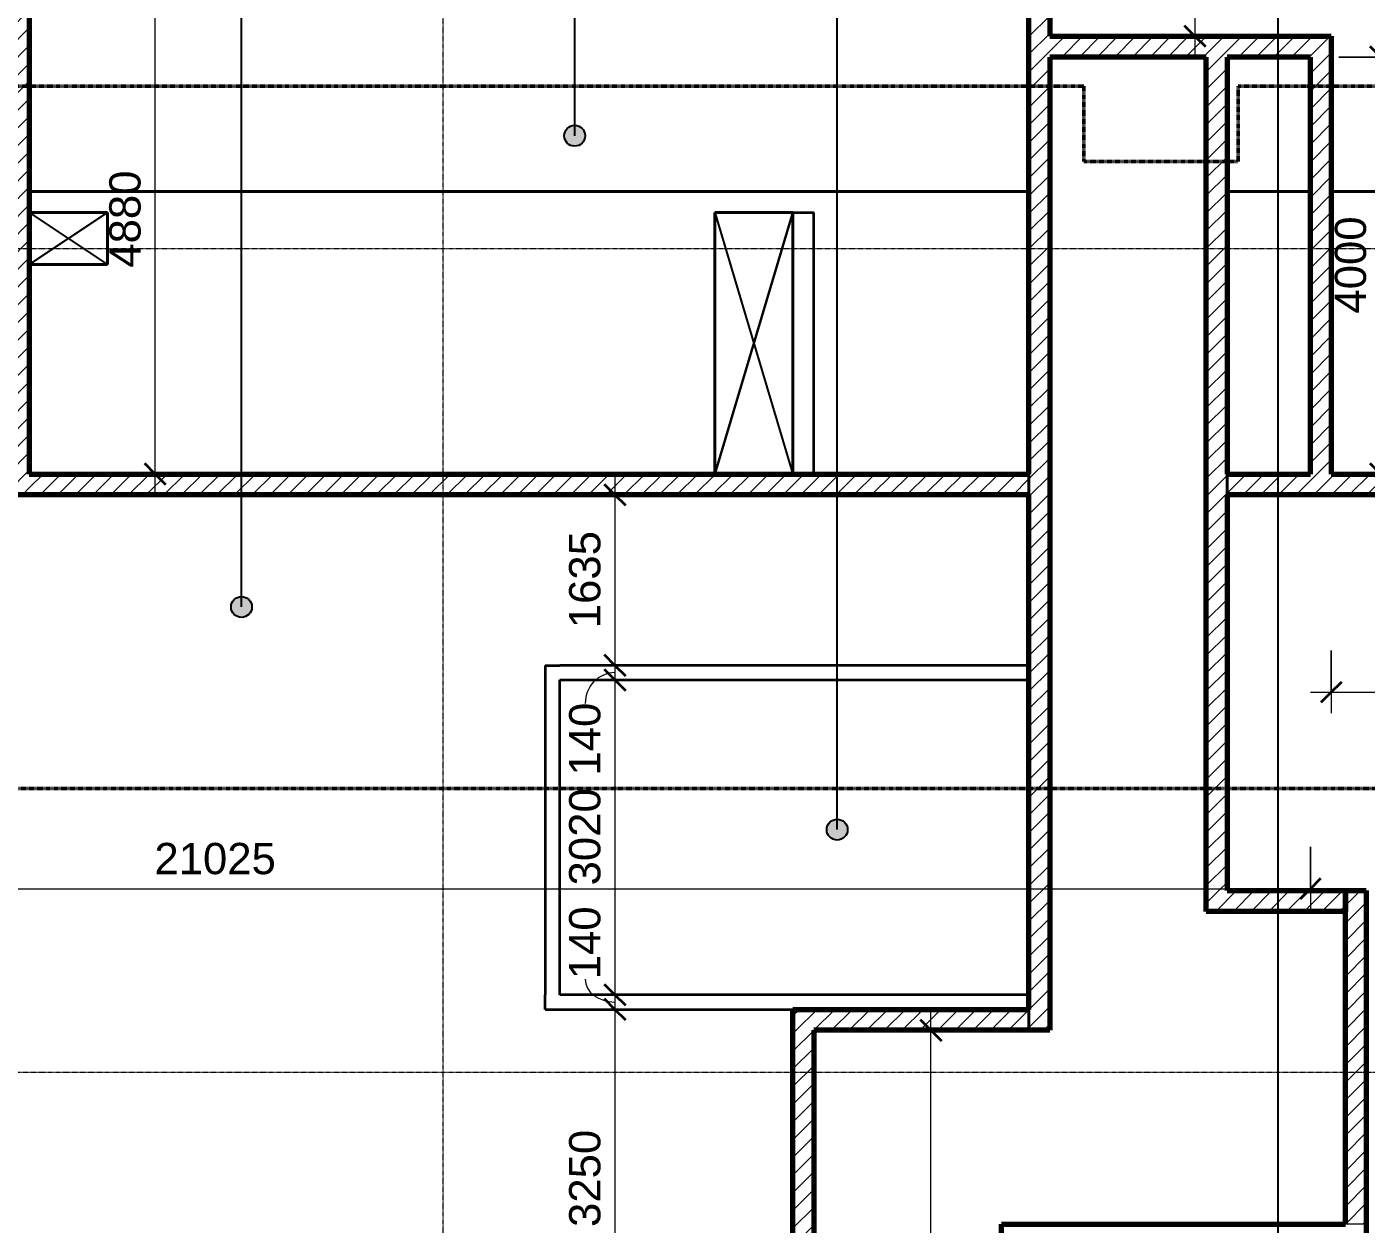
# Model space of a CAD drawing. Header units: millimetres. Extents: x -726048 to -647426, y -20687 to 18995.
# Drawn here: x -680276 to -667427, y -5776 to 5709 of the extents above; entities that cross this region are included whole.
import ezdxf

# ---------------------------------------------------------------- set-up
doc = ezdxf.new("R2010")
doc.units = ezdxf.units.MM
doc.linetypes.add('DPA_Grid _ Level 100', pattern=[10, 5.5, -1.6, 1.3, -1.6])
doc.linetypes.add('DPA_Overhead 100', pattern=[2.75, 1.75, -1])
for name, color, linetype, lineweight in [('_ _ A-DETL-OPENING', 1, 'Continuous', 25), ('A-ANNO-DIMS', 1, 'Continuous', 9), ('A-ANNO-DIMS-100', 1, 'Continuous', 9), ('A-FLOR-E', 2, 'Continuous', 35), ('A-FLOR-OVHD', 2, 'DPA_Overhead 100', 25), ('A-ROOM-IDEN', 3, 'Continuous', 25), ('A-WALL', 5, 'Continuous', 35), ('A-WALL-PATT', 1, 'Continuous', 35), ('G-ANNO-SECL', 3, 'Continuous', 9), ('S-GRID', 251, 'Continuous', 9), ('WALL-E', 2, 'Continuous', 35)]:
    doc.layers.add(name, color=color, linetype=linetype, lineweight=lineweight)
doc.styles.add('Arial_2', font='arial.ttf', dxfattribs={"height": 300})
doc.dimstyles.new('DPA-DIM-3_0_T-T', dxfattribs={"dimscale": 304.8, "dimtxt": 306.07782, "dimasz": 0.656168, "dimexe": 0.656168, "dimexo": 0.0625, "dimgap": 0.164042, "dimtad": 1, "dimdec": 0, "dimzin": 0, "dimdsep": 46, "dimtxsty": 'Arial_2', "dimblk1": 'OBLIQUE', "dimblk2": 'OBLIQUE', "dimsah": 1, "dimcen": 0.09, "dimdle": 0.656168, "dimadec": 8, "dimazin": 0, "dimtfac": 1, "dimtdec": 4, "dimtix": 1, "dimtmove": 0, "dimatfit": 3, "dimfxl": 1.312336, "dimfxlon": 1, "dimtvp": 1, "dimtolj": 1, "dimtzin": 0, "dimarcsym": 2})
doc.dimstyles.new('DPA-DIM-3_0_T-T_1', dxfattribs={"dimscale": 304.8, "dimtxt": 306.07782, "dimasz": 0.656168, "dimexe": 0.656168, "dimexo": 0.0625, "dimgap": 0.164042, "dimtad": 1, "dimdec": 0, "dimzin": 0, "dimdsep": 46, "dimtxsty": 'Arial_2', "dimblk1": 'OBLIQUE', "dimblk2": 'OBLIQUE', "dimsah": 1, "dimcen": 0.09, "dimdle": 0.656168, "dimadec": 8, "dimazin": 0, "dimtfac": 1, "dimtdec": 4, "dimtix": 1, "dimtmove": 1, "dimatfit": 3, "dimfxl": 1.312336, "dimfxlon": 1, "dimtvp": 1, "dimtolj": 1, "dimtzin": 0, "dimarcsym": 2})
pattern_1 = [(45, (0, 0), (-84.852814, 84.852814), [])]

# ---------------------------------------------------------------- blocks, each defined once
blk = doc.blocks.new('DIMBLOCK28-4253-01 ENLARGED CONCOURSE LEVEL - REFLECTED CEILING PLAN - SHEET 4')
at = {"layer": 'A-ANNO-DIMS-100', "transparency": 16777216}
for p, q in [((-679045, 1219), (-679045, 6499)), ((-679445, 6299), (-678845, 6299)), ((-679045, 6299), (-679445, 6299)), ((-679445, 1419), (-678845, 1419)), ((-679045, 1419), (-679445, 1419))]:
    blk.add_line(p, q, dxfattribs=at)
at = {"layer": 'A-ANNO-DIMS-100', "lineweight": 35, "transparency": 16777216}
for p, q in [((-679045, 6299), (-679145, 6399)), ((-679045, 6299), (-678945, 6199)), ((-679045, 1419), (-679145, 1519)), ((-679045, 1419), (-678945, 1319))]:
    blk.add_line(p, q, dxfattribs=at)
at = {"layer": 'A-ANNO-DIMS-100', "color": 0, "transparency": 16777216, "insert": (-679485, 3398), "char_height": 300, "width": 1107.53, "attachment_point": 1, "rotation": 90, "line_spacing_factor": 0.941778, "style": 'Arial_2'}
blk.add_mtext('4880', dxfattribs=at)
blk = doc.blocks.new('_Oblique')
at = {"color": 0, "linetype": 'ByBlock', "lineweight": -2}
blk.add_line((-0.5, -0.5), (0.5, 0.5), dxfattribs=at)
blk = doc.blocks.new('DIMBLOCK29-4253-01 ENLARGED CONCOURSE LEVEL - REFLECTED CEILING PLAN - SHEET 4')
at = {"layer": 'A-ANNO-DIMS-100', "transparency": 16777216}
for p, q in [((-667290, 1219), (-667290, 5619)), ((-667690, 5419), (-667090, 5419)), ((-667290, 5419), (-667690, 5419)), ((-667690, 1419), (-667090, 1419)), ((-667290, 1419), (-667690, 1419))]:
    blk.add_line(p, q, dxfattribs=at)
at = {"layer": 'A-ANNO-DIMS-100', "lineweight": 35, "transparency": 16777216}
for p, q in [((-667290, 5419), (-667390, 5519)), ((-667290, 5419), (-667190, 5319)), ((-667290, 1419), (-667390, 1519)), ((-667290, 1419), (-667190, 1319))]:
    blk.add_line(p, q, dxfattribs=at)
at = {"layer": 'A-ANNO-DIMS-100', "color": 0, "transparency": 16777216, "insert": (-667729, 2958), "char_height": 300, "width": 1107.53, "attachment_point": 1, "rotation": 90, "line_spacing_factor": 0.941778, "style": 'Arial_2'}
blk.add_mtext('4000', dxfattribs=at)
blk = doc.blocks.new('DIMBLOCK30-4253-01 ENLARGED CONCOURSE LEVEL - REFLECTED CEILING PLAN - SHEET 4')
at = {"layer": 'A-ANNO-DIMS-100', "transparency": 16777216}
for p, q in [((-671603, -18733), (-671603, -3716)), ((-672003, -3916), (-671403, -3916)), ((-671603, -3916), (-672003, -3916)), ((-672003, -18533), (-671403, -18533)), ((-671603, -18533), (-672003, -18533))]:
    blk.add_line(p, q, dxfattribs=at)
at = {"layer": 'A-ANNO-DIMS-100', "lineweight": 35, "transparency": 16777216}
for p, q in [((-671603, -3916), (-671703, -3816)), ((-671603, -3916), (-671503, -4016)), ((-671603, -18533), (-671703, -18433)), ((-671603, -18533), (-671503, -18633))]:
    blk.add_line(p, q, dxfattribs=at)
at = {"layer": 'A-ANNO-DIMS-100', "color": 0, "transparency": 16777216, "insert": (-672042, -11801), "char_height": 300, "width": 1384.41, "attachment_point": 1, "rotation": 90, "line_spacing_factor": 0.941778, "style": 'Arial_2'}
blk.add_mtext('14617', dxfattribs=at)
blk = doc.blocks.new('DIMBLOCK34-4253-01 ENLARGED CONCOURSE LEVEL - REFLECTED CEILING PLAN - SHEET 4')
at = {"layer": 'A-ANNO-DIMS-100', "transparency": 16777216}
for p, q in [((-688987, -2158), (-688987, -2758)), ((-688987, -2558), (-688987, -2158)), ((-667962, -2158), (-667962, -2758)), ((-667962, -2558), (-667962, -2158)), ((-689187, -2558), (-667762, -2558))]:
    blk.add_line(p, q, dxfattribs=at)
at = {"layer": 'A-ANNO-DIMS-100', "lineweight": 35, "transparency": 16777216}
for p, q in [((-688987, -2558), (-689087, -2658)), ((-688987, -2558), (-688887, -2458)), ((-667962, -2558), (-668062, -2658)), ((-667962, -2558), (-667862, -2458))]:
    blk.add_line(p, q, dxfattribs=at)
at = {"layer": 'A-ANNO-DIMS-100', "color": 0, "transparency": 16777216, "insert": (-679052, -2119), "char_height": 300, "width": 1384.41, "attachment_point": 1, "line_spacing_factor": 0.941778, "style": 'Arial_2'}
blk.add_mtext('21025', dxfattribs=at)
blk = doc.blocks.new('DIMBLOCK35-4253-01 ENLARGED CONCOURSE LEVEL - REFLECTED CEILING PLAN - SHEET 4')
at = {"layer": 'A-ANNO-DIMS-100', "transparency": 16777216}
for p, q in [((-667762, -273), (-667762, -873)), ((-667762, -673), (-667762, -273)), ((-666007, -273), (-666007, -873)), ((-666007, -673), (-666007, -273)), ((-667962, -673), (-665807, -673))]:
    blk.add_line(p, q, dxfattribs=at)
at = {"layer": 'A-ANNO-DIMS-100', "lineweight": 35, "transparency": 16777216}
for p, q in [((-667762, -673), (-667662, -573)), ((-666007, -673), (-665907, -573)), ((-667762, -673), (-667862, -773)), ((-666007, -673), (-666107, -773))]:
    blk.add_line(p, q, dxfattribs=at)
at = {"layer": 'A-ANNO-DIMS-100', "color": 0, "transparency": 16777216, "insert": (-667346, -234), "char_height": 300, "width": 1107.53, "attachment_point": 1, "line_spacing_factor": 0.941778, "style": 'Arial_2'}
blk.add_mtext('1755', dxfattribs=at)
blk = doc.blocks.new('DIMBLOCK57-4253-01 ENLARGED CONCOURSE LEVEL - REFLECTED CEILING PLAN - SHEET 4')
at = {"layer": 'A-ANNO-DIMS-100', "transparency": 16777216}
for p, q in [((-674634, 1419), (-674634, -416)), ((-674234, 1219), (-674834, 1219)), ((-674634, 1219), (-674234, 1219)), ((-674234, -416), (-674834, -416)), ((-674634, -416), (-674234, -416))]:
    blk.add_line(p, q, dxfattribs=at)
at = {"layer": 'A-ANNO-DIMS-100', "lineweight": 35, "transparency": 16777216}
for p, q in [((-674634, 1219), (-674734, 1319)), ((-674634, 1219), (-674534, 1119)), ((-674634, -416), (-674734, -316)), ((-674634, -416), (-674534, -516))]:
    blk.add_line(p, q, dxfattribs=at)
at = {"layer": 'A-ANNO-DIMS-100', "color": 0, "transparency": 16777216, "insert": (-675074, -60), "char_height": 300, "width": 1107.53, "attachment_point": 1, "rotation": 90, "line_spacing_factor": 0.941778, "style": 'Arial_2'}
blk.add_mtext('1635', dxfattribs=at)
blk = doc.blocks.new('DIMBLOCK58-4253-01 ENLARGED CONCOURSE LEVEL - REFLECTED CEILING PLAN - SHEET 4')
at = {"layer": 'A-ANNO-DIMS-100', "lineweight": 35, "transparency": 16777216}
for p, q in [((-674634, -416), (-674734, -316)), ((-674634, -556), (-674734, -456)), ((-674634, -416), (-674534, -516)), ((-674634, -556), (-674534, -656))]:
    blk.add_line(p, q, dxfattribs=at)
at = {"layer": 'A-ANNO-DIMS-100', "transparency": 16777216}
for p, q in [((-674234, -416), (-674834, -416)), ((-674634, -416), (-674634, -556)), ((-674634, -416), (-674234, -416)), ((-674234, -556), (-674834, -556)), ((-674634, -556), (-674234, -556))]:
    blk.add_line(p, q, dxfattribs=at)
blk.add_ellipse((-674634, -781), major_axis=(0, 295), ratio=0.967829, start_param=0, end_param=1.570796, dxfattribs=at)
at = {"layer": 'A-ANNO-DIMS-100', "color": 0, "transparency": 16777216, "insert": (-675074, -1473), "char_height": 300, "width": 830.65, "attachment_point": 1, "rotation": 90, "line_spacing_factor": 0.941778, "style": 'Arial_2'}
blk.add_mtext('140', dxfattribs=at)
blk = doc.blocks.new('DIMBLOCK59-4253-01 ENLARGED CONCOURSE LEVEL - REFLECTED CEILING PLAN - SHEET 4')
at = {"layer": 'A-ANNO-DIMS-100', "lineweight": 35, "transparency": 16777216}
for p, q in [((-674634, -556), (-674734, -456)), ((-674634, -556), (-674534, -656)), ((-674634, -3576), (-674734, -3476)), ((-674634, -3576), (-674534, -3676))]:
    blk.add_line(p, q, dxfattribs=at)
at = {"layer": 'A-ANNO-DIMS-100', "transparency": 16777216}
for p, q in [((-674234, -556), (-674834, -556)), ((-674634, -556), (-674634, -3576)), ((-674634, -556), (-674234, -556)), ((-674234, -3576), (-674834, -3576)), ((-674634, -3576), (-674234, -3576))]:
    blk.add_line(p, q, dxfattribs=at)
at = {"layer": 'A-ANNO-DIMS-100', "color": 0, "transparency": 16777216, "insert": (-675074, -2527), "char_height": 300, "width": 1107.53, "attachment_point": 1, "rotation": 90, "line_spacing_factor": 0.941778, "style": 'Arial_2'}
blk.add_mtext('3020', dxfattribs=at)
blk = doc.blocks.new('DIMBLOCK60-4253-01 ENLARGED CONCOURSE LEVEL - REFLECTED CEILING PLAN - SHEET 4')
at = {"layer": 'A-ANNO-DIMS-100', "transparency": 16777216}
for p, q in [((-674234, -3576), (-674834, -3576)), ((-674634, -3576), (-674634, -3916)), ((-674634, -3576), (-674234, -3576)), ((-674234, -3716), (-674834, -3716)), ((-674634, -3716), (-674234, -3716))]:
    blk.add_line(p, q, dxfattribs=at)
at = {"layer": 'A-ANNO-DIMS-100', "lineweight": 35, "transparency": 16777216}
for p, q in [((-674634, -3576), (-674734, -3476)), ((-674634, -3576), (-674534, -3676)), ((-674634, -3716), (-674734, -3616)), ((-674634, -3716), (-674534, -3816))]:
    blk.add_line(p, q, dxfattribs=at)
at = {"layer": 'A-ANNO-DIMS-100', "transparency": 16777216}
blk.add_ellipse((-674634, -3427), major_axis=(285, 0), ratio=0.767152, start_param=3.141593, end_param=4.712389, dxfattribs=at)
at = {"layer": 'A-ANNO-DIMS-100', "color": 0, "transparency": 16777216, "insert": (-675074, -3427), "char_height": 300, "width": 830.65, "attachment_point": 1, "rotation": 90, "line_spacing_factor": 0.941778, "style": 'Arial_2'}
blk.add_mtext('140', dxfattribs=at)
blk = doc.blocks.new('DIMBLOCK61-4253-01 ENLARGED CONCOURSE LEVEL - REFLECTED CEILING PLAN - SHEET 4')
at = {"layer": 'A-ANNO-DIMS-100', "transparency": 16777216}
for p, q in [((-674634, -3516), (-674634, -6966)), ((-674234, -3716), (-674834, -3716)), ((-674634, -3716), (-674234, -3716)), ((-675034, -6966), (-674434, -6966)), ((-674634, -6966), (-675034, -6966))]:
    blk.add_line(p, q, dxfattribs=at)
at = {"layer": 'A-ANNO-DIMS-100', "lineweight": 35, "transparency": 16777216}
for p, q in [((-674634, -3716), (-674734, -3616)), ((-674634, -3716), (-674534, -3816)), ((-674634, -6966), (-674734, -6866)), ((-674634, -6966), (-674534, -7066))]:
    blk.add_line(p, q, dxfattribs=at)
at = {"layer": 'A-ANNO-DIMS-100', "color": 0, "transparency": 16777216, "insert": (-675074, -5803), "char_height": 300, "width": 1107.53, "attachment_point": 1, "rotation": 90, "line_spacing_factor": 0.941778, "style": 'Arial_2'}
blk.add_mtext('3250', dxfattribs=at)
blk = doc.blocks.new('DIMBLOCK88-4253-01 ENLARGED CONCOURSE LEVEL - REFLECTED CEILING PLAN - SHEET 4')
at = {"layer": 'A-ANNO-DIMS-100', "transparency": 16777216}
for p, q in [((-669070, 9479), (-669070, 5419)), ((-668670, 9279), (-669270, 9279)), ((-669070, 9279), (-668670, 9279)), ((-668670, 5619), (-669270, 5619)), ((-669070, 5619), (-668670, 5619))]:
    blk.add_line(p, q, dxfattribs=at)
at = {"layer": 'A-ANNO-DIMS-100', "lineweight": 35, "transparency": 16777216}
for p, q in [((-669070, 9279), (-669170, 9379)), ((-669070, 9279), (-668970, 9179)), ((-669070, 5619), (-669170, 5719)), ((-669070, 5619), (-668970, 5519))]:
    blk.add_line(p, q, dxfattribs=at)
at = {"layer": 'A-ANNO-DIMS-100', "color": 0, "transparency": 16777216, "insert": (-669509, 6988), "char_height": 300, "width": 1107.53, "attachment_point": 1, "rotation": 90, "line_spacing_factor": 0.941778, "style": 'Arial_2'}
blk.add_mtext('3660', dxfattribs=at)

msp = doc.modelspace()

# ---------------------------------------------------------------- hatches: boundary and pattern name
at = {"layer": 'A-ROOM-IDEN'}
h = msp.add_hatch(color=256, dxfattribs=at)
edge = h.paths.add_edge_path()
edge.add_arc((-675020.2, 4663.9), 100, 0, 360)
h = msp.add_hatch(color=256, dxfattribs=at)
edge = h.paths.add_edge_path()
edge.add_arc((-678216.7, 144.1), 100, 0, 360)
h = msp.add_hatch(color=256, dxfattribs=at)
edge = h.paths.add_edge_path()
edge.add_arc((-672502.1, -1991.6), 100, 0, 360)
at = {"layer": 'A-WALL-PATT', "lineweight": 9}
h = msp.add_hatch(dxfattribs=at)
h.set_pattern_fill('FP_2', color=256, style=0, pattern_type=2)
h.set_pattern_definition(pattern_1)
h.paths.add_polyline_path([(-680452.4, 1219), (-680252.4, 1219), (-680252.4, 6299), (-680452.4, 6299), (-680452.4, 3753.2)])
h = msp.add_hatch(dxfattribs=at)
h.set_pattern_fill('FP_2', color=256, style=0, pattern_type=2)
h.set_pattern_definition(pattern_1)
h.paths.add_polyline_path([(-670662.4, -3916), (-670462.4, -3916), (-670462.4, 6299), (-670662.4, 6299), (-670662.4, -3716)])
h = msp.add_hatch(dxfattribs=at)
h.set_pattern_fill('FP_2', color=256, style=0, pattern_type=2)
h.set_pattern_definition(pattern_1)
h.paths.add_polyline_path([(-667962.4, 5419), (-667962.4, 5619), (-670462.4, 5619), (-670462.4, 5419), (-668762.4, 5419)])
h = msp.add_hatch(dxfattribs=at)
h.set_pattern_fill('FP_2', color=256, style=0, pattern_type=2)
h.set_pattern_definition(pattern_1)
h.paths.add_polyline_path([(-667962.4, 1419), (-667762.4, 1419), (-667762.4, 5619), (-667962.4, 5619), (-667962.4, 5419)])
h = msp.add_hatch(dxfattribs=at)
h.set_pattern_fill('FP_2', color=256, style=0, pattern_type=2)
h.set_pattern_definition(pattern_1)
h.paths.add_polyline_path([(-668762.4, -2576.4), (-668762.4, 5419), (-668962.4, 5419), (-668962.4, -2576.4)])
h = msp.add_hatch(dxfattribs=at)
h.set_pattern_fill('FP_2', color=256, style=0, pattern_type=2)
h.set_pattern_definition(pattern_1)
h.paths.add_polyline_path([(-670662.4, 1219), (-670662.4, 1419), (-680252.4, 1419), (-680252.4, 1219), (-678433.6, 1219)])
h = msp.add_hatch(dxfattribs=at)
h.set_pattern_fill('FP_2', color=256, style=0, pattern_type=2)
h.set_pattern_definition(pattern_1)
h.paths.add_polyline_path([(-666007.4, 1219), (-666007.4, 1419), (-668762.4, 1419), (-668762.4, 1219)])
h = msp.add_hatch(dxfattribs=at)
h.set_pattern_fill('FP_2', color=256, style=0, pattern_type=2)
h.set_pattern_definition(pattern_1)
h.paths.add_polyline_path([(-667627.4, -2776.4), (-667627.4, -2576.4), (-668962.4, -2576.4), (-668962.4, -2776.4)])
h = msp.add_hatch(dxfattribs=at)
h.set_pattern_fill('FP_2', color=256, style=0, pattern_type=2)
h.set_pattern_definition(pattern_1)
h.paths.add_polyline_path([(-667427.4, -5776.4), (-667427.4, -2576.4), (-667627.4, -2576.4), (-667627.4, -5776.4)])
h = msp.add_hatch(dxfattribs=at)
h.set_pattern_fill('FP_2', color=256, style=0, pattern_type=2)
h.set_pattern_definition(pattern_1)
h.paths.add_polyline_path([(-670662.4, -3916), (-670662.4, -3716), (-672927.4, -3716), (-672927.4, -3916), (-672727.4, -3916)])
h = msp.add_hatch(dxfattribs=at)
h.set_pattern_fill('FP_2', color=256, style=0, pattern_type=2)
h.set_pattern_definition(pattern_1)
h.paths.add_polyline_path([(-672927.4, -16923), (-672727.4, -16923), (-672727.4, -3916), (-672927.4, -3916), (-672927.4, -16723)])

# ---------------------------------------------------------------- linework, layer by layer
at = {"layer": '_ _ A-DETL-OPENING'}
for p, q in [((-680252.4, 3429), (-679502.4, 3929)), ((-680252.4, 3929), (-679502.4, 3429)), ((-680252.4, 3429), (-680252.4, 3929)), ((-680252.4, 3929), (-679502.4, 3929)), ((-679502.4, 3929), (-680252.4, 3429)), ((-680252.4, 3929), (-679502.4, 3429)), ((-679502.4, 3929), (-679502.4, 3429)), ((-673677.4, 1419), (-672927.4, 3929)), ((-673677.4, 3929), (-672927.4, 1419)), ((-673677.4, 1419), (-673677.4, 3929)), ((-673677.4, 3929), (-672927.4, 3929)), ((-672927.4, 3929), (-673677.4, 1419)), ((-673677.4, 3929), (-672927.4, 1419)), ((-672927.4, 3929), (-672927.4, 1419)), ((-679502.4, 3429), (-680252.4, 3429)), ((-672927.4, 1419), (-673677.4, 1419))]:
    msp.add_line(p, q, dxfattribs=at)
at = {"layer": 'A-FLOR-E'}
for p, q in [((-670662.4, -3916), (-670662.4, 5619)), ((-670662.4, 5619), (-670662.4, -3916)), ((-670462.4, 5619), (-668762.4, 5619)), ((-668762.4, 5619), (-670462.4, 5619)), ((-668762.4, 5419), (-668762.4, 1219)), ((-668762.4, 1219), (-668762.4, 5419)), ((-680252.4, 4129), (-670662.4, 4129)), ((-670662.4, 4129), (-680252.4, 4129)), ((-670662.4, 4129), (-680252.4, 4129)), ((-668762.4, 4129), (-667962.4, 4129)), ((-667962.4, 4129), (-668762.4, 4129)), ((-667962.4, 4129), (-668762.4, 4129)), ((-667762.4, 4129), (-666007.4, 4129)), ((-666007.4, 4129), (-667762.4, 4129)), ((-666007.4, 4129), (-667762.4, 4129)), ((-679502.4, 3929), (-680252.4, 3929)), ((-680252.4, 3929), (-680252.4, 3429)), ((-680252.4, 3929), (-679502.4, 3929)), ((-680252.4, 3429), (-680252.4, 3929)), ((-679502.4, 3429), (-679502.4, 3929)), ((-679502.4, 3929), (-679502.4, 3429)), ((-673677.4, 3929), (-673677.4, 1419)), ((-672927.4, 3929), (-673677.4, 3929)), ((-673677.4, 1419), (-673677.4, 3929)), ((-673677.4, 3929), (-672927.4, 3929)), ((-672927.4, 1419), (-672927.4, 3929)), ((-672927.4, 3929), (-672927.4, 1419)), ((-680252.4, 3429), (-679502.4, 3429)), ((-679502.4, 3429), (-680252.4, 3429)), ((-673677.4, 1419), (-672927.4, 1419)), ((-672927.4, 1419), (-673677.4, 1419)), ((-668762.4, 1219), (-666007.4, 1219)), ((-666007.4, 1219), (-668762.4, 1219)), ((-672727.4, -16923), (-672727.4, -3916)), ((-672727.4, -3916), (-670662.4, -3916)), ((-670662.4, -3916), (-672727.4, -3916)), ((-672727.4, -3916), (-672727.4, -16923))]:
    msp.add_line(p, q, dxfattribs=at)
at = {"layer": 'A-FLOR-OVHD', "color": 8}
for p, q in [((-672927.4, 3929), (-673677.4, 1419)), ((-673677.4, 3929), (-672927.4, 1419)), ((-672927.4, 3929), (-673677.4, 3929)), ((-673677.4, 3929), (-673677.4, 1419)), ((-672927.4, 1419), (-672927.4, 3929)), ((-672927.4, 1419), (-673677.4, 1419))]:
    msp.add_line(p, q, dxfattribs=at)
at = {"layer": 'A-ROOM-IDEN'}
for p, q in [((-678216.7, 144.1), (-678216.7, 14128)), ((-672502.1, -1991.6), (-672502.1, 14092.9)), ((-668271.6, -11475.4), (-668271.6, 14028.2)), ((-675020.2, 4663.9), (-675020.2, 12200.3))]:
    msp.add_line(p, q, dxfattribs=at)
for centre in [(-675020.2, 4663.9), (-678216.7, 144.1), (-672502.1, -1991.6)]:
    msp.add_circle(centre, 100, dxfattribs=at)
at = {"layer": 'A-WALL', "color": 7, "lineweight": 70}
for p, q in [((-680252.4, 6299), (-680252.4, 1419)), ((-670662.4, 1419), (-670662.4, 6299)), ((-670462.4, 6299), (-670462.4, 5619)), ((-670462.4, 5619), (-667962.4, 5619)), ((-667962.4, 5619), (-667762.4, 5619)), ((-667762.4, 5619), (-667762.4, 1419)), ((-670462.4, 5419), (-670462.4, -3916)), ((-668962.4, 5419), (-670462.4, 5419)), ((-668962.4, -2576.4), (-668962.4, 5419)), ((-668762.4, 5419), (-668762.4, 1419)), ((-667962.4, 5419), (-668762.4, 5419)), ((-667962.4, 1419), (-667962.4, 5419)), ((-680252.4, 1419), (-670662.4, 1419)), ((-668762.4, 1419), (-667962.4, 1419)), ((-667762.4, 1419), (-666007.4, 1419)), ((-680252.4, 1219), (-680452.4, 1219)), ((-670662.4, 1219), (-680252.4, 1219)), ((-670662.4, -3716), (-670662.4, 1219)), ((-668762.4, 1219), (-668762.4, -2576.4)), ((-666007.4, 1219), (-668762.4, 1219)), ((-668962.4, -2776.4), (-668962.4, -2576.4)), ((-668762.4, -2576.4), (-667627.4, -2576.4)), ((-667627.4, -2576.4), (-667627.4, -2776.4)), ((-667627.4, -5776.4), (-667627.4, -2576.4)), ((-667627.4, -2576.4), (-667427.4, -2576.4)), ((-667427.4, -2576.4), (-667427.4, -5776.4)), ((-667627.4, -2776.4), (-668962.4, -2776.4)), ((-672927.4, -3716), (-670662.4, -3716)), ((-672927.4, -3916), (-672927.4, -3716)), ((-672927.4, -16723), (-672927.4, -3916)), ((-672727.4, -3916), (-672727.4, -16923)), ((-670662.4, -3916), (-672727.4, -3916)), ((-670462.4, -3916), (-670662.4, -3916)), ((-670927.4, -14946.4), (-670927.4, -5776.4)), ((-670927.4, -5776.4), (-670727.4, -5776.4)), ((-670727.4, -5776.4), (-667627.4, -5776.4)), ((-667427.4, -5776.4), (-667427.4, -5976.4))]:
    msp.add_line(p, q, dxfattribs=at)
at = {"layer": 'A-WALL', "lineweight": 9}
msp.add_line((-667427.4, -5776.4), (-667627.4, -5776.4), dxfattribs=at)
at = {"layer": 'G-ANNO-SECL', "linetype": 'DPA_Grid _ Level 100', "lineweight": 50}
for p, q in [((-724221.2, 5139.9), (-670136, 5139.9)), ((-670136, 5139.9), (-670136, 4416.2)), ((-668655.2, 5139.9), (-658834.5, 5139.9)), ((-668655.2, 4416.2), (-668655.2, 5139.9)), ((-670136, 4416.2), (-668655.2, 4416.2)), ((-724237.1, -1598.3), (-650372, -1598.3))]:
    msp.add_line(p, q, dxfattribs=at)
at = {"layer": 'S-GRID', "linetype": 'DPA_Grid _ Level 100'}
for p, q in [((-676282.4, -20129.6), (-676282.4, 18020.9)), ((-652322.4, 3579), (-724648.9, 3579)), ((-652322.4, -4321), (-724648.9, -4321))]:
    msp.add_line(p, q, dxfattribs=at)
at = {"layer": 'WALL-E'}
for p, q in [((-668762.4, 1219), (-668762.4, 5419)), ((-672927.4, 3929), (-672927.4, 1419)), ((-672927.4, 1419), (-672927.4, 3929)), ((-672927.4, 3929), (-672727.4, 3929)), ((-672727.4, 1419), (-672727.4, 3929)), ((-672727.4, 1219), (-672927.4, 1219)), ((-675302.4, -416), (-675302.4, -3576)), ((-675302.4, -416), (-675162.4, -416)), ((-670662.4, -416), (-675162.4, -416)), ((-675162.4, -556), (-670662.4, -556)), ((-675162.4, -3576), (-675162.4, -556)), ((-670662.4, -556), (-670662.4, -3576)), ((-675302.4, -3716), (-675302.4, -3576)), ((-670662.4, -3576), (-675162.4, -3576)), ((-675302.4, -3716), (-670662.4, -3716))]:
    msp.add_line(p, q, dxfattribs=at)

# ---------------------------------------------------------------- dimensions: what is measured, and where the dimension line sits
at = {"layer": 'A-ANNO-DIMS'}
for base, p1, p2, angle, override, picture, middle in [((-669069.6, 5619), (-668669.6, 9279), (-668669.6, 5619), 90, {"dimpost": '<>', "dimfxl": 3660}, 'DIMBLOCK88-4253-01 ENLARGED CONCOURSE LEVEL - REFLECTED CEILING PLAN - SHEET 4', (-669272.9, 7449)), ((-679045.4, 6299), (-679445.4, 1419), (-679445.4, 6299), 90, {"dimpost": '<>', "dimfxl": 4879.997265}, 'DIMBLOCK28-4253-01 ENLARGED CONCOURSE LEVEL - REFLECTED CEILING PLAN - SHEET 4', (-679248.6, 3859)), ((-667289.6, 5419), (-667689.6, 1419), (-667689.6, 5419), 90, {"dimpost": '<>', "dimfxl": 3999.997265}, 'DIMBLOCK29-4253-01 ENLARGED CONCOURSE LEVEL - REFLECTED CEILING PLAN - SHEET 4', (-667492.8, 3419)), ((-674634.3, -416), (-674234.3, 1219), (-674234.3, -416), 90, {"dimpost": '<>', "dimfxl": 1635.002735}, 'DIMBLOCK57-4253-01 ENLARGED CONCOURSE LEVEL - REFLECTED CEILING PLAN - SHEET 4', (-674837.6, 401.5)), ((-674634.3, -3576), (-674234.3, -556), (-674234.3, -3576), 90, {"dimpost": '<>', "dimfxl": 3020}, 'DIMBLOCK59-4253-01 ENLARGED CONCOURSE LEVEL - REFLECTED CEILING PLAN - SHEET 4', (-674837.6, -2066)), ((-674634.3, -6966.4), (-674234.3, -3716), (-675034.3, -6966.4), 90, {"dimpost": '<>', "dimfxl": 3347.413719}, 'DIMBLOCK61-4253-01 ENLARGED CONCOURSE LEVEL - REFLECTED CEILING PLAN - SHEET 4', (-674837.6, -5341.2)), ((-671602.6, -3916), (-672002.6, -18533), (-672002.6, -3916), 270, {"dimpost": '<>', "dimfxl": 14616.997213}, 'DIMBLOCK30-4253-01 ENLARGED CONCOURSE LEVEL - REFLECTED CEILING PLAN - SHEET 4', (-671805.7, -11224.5))]:
    dim = msp.add_linear_dim(base=base, p1=p1, p2=p2, angle=angle, dimstyle='DPA-DIM-3_0_T-T', override=override, dxfattribs=at)
    dim.commit()
    dim.dimension.update_dxf_attribs({"geometry": picture, "text_midpoint": middle})
for base, p1, p2, override, picture, middle in [((-666007.4, -673.1), (-667762.4, -273.1), (-666007.4, -273.1), {"dimpost": '<>', "dimfxl": 1755.000007}, 'DIMBLOCK35-4253-01 ENLARGED CONCOURSE LEVEL - REFLECTED CEILING PLAN - SHEET 4', (-666884.9, -469.9)), ((-667962.4, -2558.4), (-688987.4, -2158.4), (-667962.4, -2158.4), {"dimpost": '<>', "dimfxl": 21025}, 'DIMBLOCK34-4253-01 ENLARGED CONCOURSE LEVEL - REFLECTED CEILING PLAN - SHEET 4', (-678474.9, -2355.2))]:
    dim = msp.add_linear_dim(base=base, p1=p1, p2=p2, dimstyle='DPA-DIM-3_0_T-T', override=override, dxfattribs=at)
    dim.commit()
    dim.dimension.update_dxf_attribs({"geometry": picture, "text_midpoint": middle})
for base, p1, p2, picture, middle in [((-674634.3, -556), (-674234.3, -416), (-674234.3, -556), 'DIMBLOCK58-4253-01 ENLARGED CONCOURSE LEVEL - REFLECTED CEILING PLAN - SHEET 4', (-674873.8, -1057.8)), ((-674634.3, -3716), (-674234.3, -3576), (-674234.3, -3716), 'DIMBLOCK60-4253-01 ENLARGED CONCOURSE LEVEL - REFLECTED CEILING PLAN - SHEET 4', (-674873.8, -3011.7))]:
    dim = msp.add_linear_dim(base=base, p1=p1, p2=p2, angle=90, dimstyle='DPA-DIM-3_0_T-T_1', override={"dimpost": '<>', "dimfxl": 140}, dxfattribs=at)
    dim.commit()
    dim.dimension.update_dxf_attribs({"geometry": picture, "text_midpoint": middle, "dimtype": 160, "text_rotation": 90})

doc.saveas('drawing.dxf')
